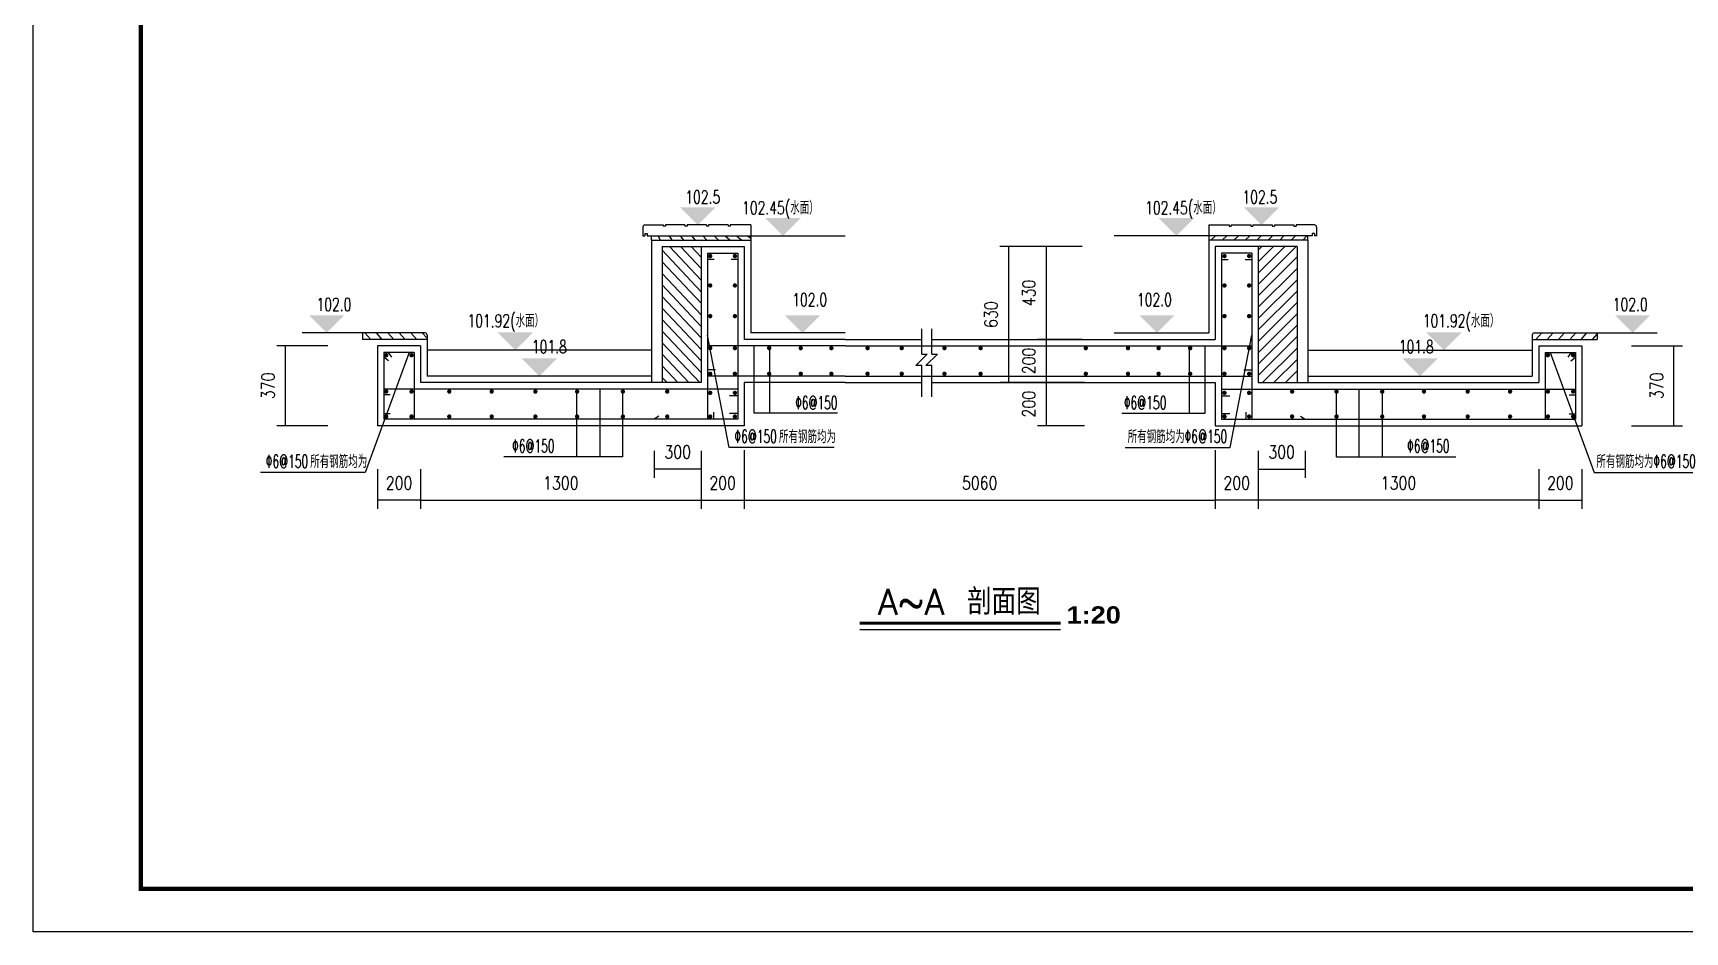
# Model space of a CAD drawing. Extents: x 0 to 180077, y 0 to 85122.
# Drawn here: x 0 to 38285, y 0 to 20820 of the extents above; entities that cross this region are included whole.
import ezdxf

# ---------------------------------------------------------------- set-up
doc = ezdxf.new("R2010")
doc.units = 0
doc.header["$LTSCALE"] = 1000
doc.header["$MEASUREMENT"] = 0
for name, color, linetype in [('ASD_BAR', 1, 'Continuous'), ('D', 3, 'Continuous'), ('PUB_DIM', 3, 'Continuous'), ('PUB_TEXT', 7, 'Continuous'), ('PUB_TITLE', 4, 'Continuous'), ('T', 7, 'Continuous'), ('文字', 3, 'Continuous'), ('标高', 1, 'Continuous'), ('粗可见', 140, 'Continuous')]:
    doc.layers.add(name, color=color, linetype=linetype)
doc.styles.add('_SASB____', font='SASB____.shx', dxfattribs={"width": 2.25})
doc.styles.add('_ST64F', font='txt.shx', dxfattribs={"width": 1.5, "bigfont": 'ST64F.shx'})
doc.styles.add('_TXT', font='txt1.shx', dxfattribs={"width": 0.6017191977077371})
doc.styles.add('ASDDIM', font='SIMPLEX.shx', dxfattribs={"width": 0.8, "bigfont": 'HZTXT.shx'})
doc.styles.add('QH1', font='txt1.shx', dxfattribs={"width": 0.7, "bigfont": 'HZTXT.shx'})
doc.dimstyles.new('ASD20IN100', dxfattribs={"dimscale": 100, "dimtxt": 3, "dimasz": 0.01, "dimexe": 2, "dimexo": 3.5, "dimgap": 1.5, "dimtad": 0, "dimdec": 0, "dimlfac": 0.2, "dimzin": 0, "dimdsep": 46, "dimtxsty": 'ASDDIM', "dimcen": 0, "dimclrd": 3, "dimclre": 3, "dimclrt": 7, "dimadec": 0, "dimazin": 0, "dimtfac": 0.5333333333333333, "dimtdec": 0, "dimtix": 1, "dimtmove": 2, "dimatfit": 3, "dimfxl": 1, "dimtvp": 1, "dimtolj": 1, "dimtzin": 0, "dimarcsym": 0})
pattern_1 = [(45, (-410710726.1348718, -314586683.3146019), (-132.5825214724777, 132.5825214724777), [])]
pattern_2 = [(135, (616104114.4490526, -314586683.3146019), (132.5825214724777, 132.5825214724777), [])]

# ---------------------------------------------------------------- blocks, each defined once
blk = doc.blocks.new('*U3')
at = {"color": 3, "lineweight": -2}
for p, q in [((23874.81826636195, 15874.54201556742), (22404.13564535975, 15874.54201556742)), ((22604.13564535975, 15873.54201556742), (22604.13564535975, 12725.54201549292)), ((22604.13564535975, 15873.54201556742), (22604.13564535975, 12725.54201549292)), ((23874.81826636195, 12724.54201549292), (22404.13564535975, 12724.54201549292))]:
    blk.add_line(p, q, dxfattribs=at)
at = {"color": 3}
for points in [[(22604.13564535975, 15874.54201556742), (22603.96897869309, 15873.54201556742), (22604.30231202642, 15873.54201556742)], [(22604.13564535975, 12724.54201549292), (22603.96897869309, 12725.54201549292), (22604.30231202642, 12725.54201549292)]]:
    blk.add_solid(points, dxfattribs=at)
at = {"color": 7, "insert": (22204.13564535975, 14299.54201553017), "char_height": 300, "width": 1e-09, "attachment_point": 5, "rotation": 90, "style": 'ASDDIM'}
blk.add_mtext('\\A1;630', dxfattribs=at)
blk = doc.blocks.new('*U5')
at = {"color": 3, "lineweight": -2}
for p, q in [((24318.17618112266, 13724.54201556742), (23279.09463348985, 13724.54201556742)), ((23479.09463348985, 13723.54201556742), (23479.09463348985, 12725.55287098885)), ((23479.09463348985, 13723.54201556742), (23479.09463348985, 12725.55287098885)), ((24318.17618112266, 12724.55287098885), (23279.09463348985, 12724.55287098885))]:
    blk.add_line(p, q, dxfattribs=at)
at = {"color": 3}
for points in [[(23479.09463348985, 13724.54201556742), (23478.92796682318, 13723.54201556742), (23479.26130015652, 13723.54201556742)], [(23479.09463348985, 12724.55287098885), (23478.92796682318, 12725.55287098885), (23479.26130015652, 12725.55287098885)]]:
    blk.add_solid(points, dxfattribs=at)
at = {"color": 7, "insert": (23079.09463348985, 13224.54744327813), "char_height": 300, "width": 1e-09, "attachment_point": 5, "rotation": 90, "style": 'ASDDIM'}
blk.add_mtext('\\A1;200', dxfattribs=at)
blk = doc.blocks.new('*U6')
at = {"color": 3, "lineweight": -2}
for p, q in [((24318.17618112266, 15874.54201556742), (23279.09463348985, 15874.54201556742)), ((23479.09463348985, 15873.54201556742), (23479.09463348985, 13725.54201556742)), ((23479.09463348985, 15873.54201556742), (23479.09463348985, 13725.54201556742)), ((24318.17618112266, 13724.54201556742), (23279.09463348985, 13724.54201556742))]:
    blk.add_line(p, q, dxfattribs=at)
at = {"color": 3}
for points in [[(23479.09463348985, 15874.54201556742), (23478.92796682318, 15873.54201556742), (23479.26130015652, 15873.54201556742)], [(23479.09463348985, 13724.54201556742), (23478.92796682318, 13725.54201556742), (23479.26130015652, 13725.54201556742)]]:
    blk.add_solid(points, dxfattribs=at)
at = {"color": 7, "insert": (23079.09463348985, 14799.54201556742), "char_height": 300, "width": 1e-09, "attachment_point": 5, "rotation": 90, "style": 'ASDDIM'}
blk.add_mtext('\\A1;430', dxfattribs=at)
blk = doc.blocks.new('*U7')
at = {"color": 3, "lineweight": -2}
for p, q in [((34896.31258773804, 10722.30787628889), (34896.31258773804, 9798.940178021789)), ((35896.31258773804, 10722.3078763634), (35896.31258773804, 9798.940178021789)), ((34897.31258773804, 9998.940178021789), (35895.31258773804, 9998.940178021789)), ((34897.31258773804, 9998.940178021789), (35895.31258773804, 9998.940178021789))]:
    blk.add_line(p, q, dxfattribs=at)
at = {"color": 3}
for points in [[(34896.31258773804, 9998.940178021789), (34897.31258773804, 9998.773511355123), (34897.31258773804, 9999.106844688455)], [(35896.31258773804, 9998.940178021789), (35895.31258773804, 9998.773511355123), (35895.31258773804, 9999.106844688455)]]:
    blk.add_solid(points, dxfattribs=at)
at = {"color": 7, "insert": (35396.31258773804, 10398.94017802179), "char_height": 300, "width": 1e-09, "attachment_point": 5, "style": 'ASDDIM'}
blk.add_mtext('200', dxfattribs=at)
blk = doc.blocks.new('*U8')
at = {"color": 3, "lineweight": -2}
for p, q in [((27396.31258758903, 10656.93533653021), (27396.31258758903, 9798.940178021789)), ((28396.31258758903, 10656.93533653021), (28396.31258758903, 9798.940178021789)), ((28395.31258758903, 9998.940178021789), (27397.31258758903, 9998.940178021789)), ((28395.31258758903, 9998.940178021789), (27397.31258758903, 9998.940178021789))]:
    blk.add_line(p, q, dxfattribs=at)
at = {"color": 3}
for points in [[(27396.31258758903, 9998.940178021789), (27397.31258758903, 9999.106844688455), (27397.31258758903, 9998.773511355123)], [(28396.31258758903, 9998.940178021789), (28395.31258758903, 9999.106844688455), (28395.31258758903, 9998.773511355123)]]:
    blk.add_solid(points, dxfattribs=at)
at = {"color": 7, "insert": (27896.31258758903, 10398.94017802179), "char_height": 300, "width": 1e-09, "attachment_point": 5, "style": 'ASDDIM'}
blk.add_mtext('200', dxfattribs=at)
blk = doc.blocks.new('*U9')
at = {"color": 3, "lineweight": -2}
for p, q in [((24371.1322966516, 12724.55287098885), (23279.09463348985, 12724.55287098885)), ((23479.09463348985, 12723.55287098885), (23479.09463348985, 11725.55287098885)), ((23479.09463348985, 12723.55287098885), (23479.09463348985, 11725.55287098885)), ((24371.1322966516, 11724.55287098885), (23279.09463348985, 11724.55287098885))]:
    blk.add_line(p, q, dxfattribs=at)
at = {"color": 3}
for points in [[(23479.09463348985, 12724.55287098885), (23478.92796682318, 12723.55287098885), (23479.26130015652, 12723.55287098885)], [(23479.09463348985, 11724.55287098885), (23478.92796682318, 11725.55287098885), (23479.26130015652, 11725.55287098885)]]:
    blk.add_solid(points, dxfattribs=at)
at = {"color": 7, "insert": (23079.09463348985, 12224.55287098885), "char_height": 300, "width": 1e-09, "attachment_point": 5, "rotation": 90, "style": 'ASDDIM'}
blk.add_mtext('200', dxfattribs=at)
blk = doc.blocks.new('*U10')
at = {"color": 3, "lineweight": -2}
for p, q in [((37043.84676384926, 13574.54201564193), (38230.31958813965, 13574.54201564193)), ((38030.31958813965, 11725.54201549292), (38030.31958813965, 13573.54201564193)), ((38030.31958813965, 11725.54201549292), (38030.31958813965, 13573.54201564193)), ((37043.84676392376, 11724.54201549292), (38230.31958813965, 11724.54201549292))]:
    blk.add_line(p, q, dxfattribs=at)
at = {"color": 3}
for points in [[(38030.31958813965, 13574.54201564193), (38030.48625480632, 13573.54201564193), (38030.15292147299, 13573.54201564193)], [(38030.31958813965, 11724.54201549292), (38030.48625480632, 11725.54201549292), (38030.15292147299, 11725.54201549292)]]:
    blk.add_solid(points, dxfattribs=at)
at = {"color": 7, "insert": (37630.31958813965, 12649.54201556742), "char_height": 300, "width": 1e-09, "attachment_point": 5, "rotation": 90, "style": 'ASDDIM'}
blk.add_mtext('370', dxfattribs=at)
blk = doc.blocks.new('*U11')
at = {"color": 3, "lineweight": -2}
for p, q in [((28396.31258758903, 10722.30787628889), (28396.31258758903, 9798.940178021789)), ((34896.31258773804, 10656.93533653021), (34896.31258773804, 9798.940178021789)), ((34895.31258773804, 9998.940178021789), (28397.31258758903, 9998.940178021789)), ((34895.31258773804, 9998.940178021789), (28397.31258758903, 9998.940178021789))]:
    blk.add_line(p, q, dxfattribs=at)
at = {"color": 3}
for points in [[(28396.31258758903, 9998.940178021789), (28397.31258758903, 9999.106844688455), (28397.31258758903, 9998.773511355123)], [(34896.31258773804, 9998.940178021789), (34895.31258773804, 9999.106844688455), (34895.31258773804, 9998.773511355123)]]:
    blk.add_solid(points, dxfattribs=at)
at = {"color": 7, "insert": (31646.31258766353, 10398.94017802179), "char_height": 300, "width": 1e-09, "attachment_point": 5, "style": 'ASDDIM'}
blk.add_mtext('1300', dxfattribs=at)
blk = doc.blocks.new('*U12')
at = {"color": 3, "lineweight": -2}
for p, q in [((28396.31258760393, 11146.58496378362), (28396.31258760393, 10516.70162178576)), ((29480.10422359407, 11146.58496378362), (29480.10422359407, 10516.70162178576)), ((28397.31258760393, 10716.70162178576), (29479.10422359407, 10716.70162178576)), ((28397.31258760393, 10716.70162178576), (29479.10422359407, 10716.70162178576))]:
    blk.add_line(p, q, dxfattribs=at)
at = {"color": 3}
for points in [[(28396.31258760393, 10716.70162178576), (28397.31258760393, 10716.53495511909), (28397.31258760393, 10716.86828845243)], [(29480.10422359407, 10716.70162178576), (29479.10422359407, 10716.53495511909), (29479.10422359407, 10716.86828845243)]]:
    blk.add_solid(points, dxfattribs=at)
at = {"color": 7, "insert": (28938.208405599, 11116.70162178576), "char_height": 300, "width": 1e-09, "attachment_point": 5, "style": 'ASDDIM'}
blk.add_mtext('300', dxfattribs=at)
blk = doc.blocks.new('*U15')
at = {"color": 3, "lineweight": -2}
for p, q in [((7982.599916338921, 10722.3078763634), (7982.599916338921, 9798.940178021789)), ((8982.59991633892, 10722.30787628889), (8982.59991633892, 9798.940178021789)), ((8981.59991633892, 9998.940178021789), (7983.599916338921, 9998.940178021789)), ((8981.59991633892, 9998.940178021789), (7983.599916338921, 9998.940178021789))]:
    blk.add_line(p, q, dxfattribs=at)
at = {"color": 3}
for points in [[(7982.599916338921, 9998.940178021789), (7983.599916338921, 9999.106844688455), (7983.599916338921, 9998.773511355123)], [(8982.59991633892, 9998.940178021789), (8981.59991633892, 9999.106844688455), (8981.59991633892, 9998.773511355123)]]:
    blk.add_solid(points, dxfattribs=at)
at = {"color": 7, "insert": (8482.59991633892, 10398.94017802179), "char_height": 300, "width": 1e-09, "attachment_point": 5, "style": 'ASDDIM'}
blk.add_mtext('200', dxfattribs=at)
blk = doc.blocks.new('*U18')
at = {"color": 3, "lineweight": -2}
for p, q in [((15482.59991648793, 10656.93533653021), (15482.59991648793, 9798.940178021789)), ((16482.59991648793, 10656.93533653021), (16482.59991648793, 9798.940178021789)), ((15483.59991648793, 9998.940178021789), (16481.59991648793, 9998.940178021789)), ((15483.59991648793, 9998.940178021789), (16481.59991648793, 9998.940178021789))]:
    blk.add_line(p, q, dxfattribs=at)
at = {"color": 3}
for points in [[(15482.59991648793, 9998.940178021789), (15483.59991648793, 9998.773511355123), (15483.59991648793, 9999.106844688455)], [(16482.59991648793, 9998.940178021789), (16481.59991648793, 9998.773511355123), (16481.59991648793, 9999.106844688455)]]:
    blk.add_solid(points, dxfattribs=at)
at = {"color": 7, "insert": (15982.59991648793, 10398.94017802179), "char_height": 300, "width": 1e-09, "attachment_point": 5, "style": 'ASDDIM'}
blk.add_mtext('200', dxfattribs=at)
blk = doc.blocks.new('*U19')
at = {"color": 3, "lineweight": -2}
for p, q in [((6835.065740227699, 13574.54201564193), (5648.592915937304, 13574.54201564193)), ((5848.592915937304, 11725.54201549292), (5848.592915937304, 13573.54201564193)), ((5848.592915937304, 11725.54201549292), (5848.592915937304, 13573.54201564193)), ((6835.065740153193, 11724.54201549292), (5648.592915937304, 11724.54201549292))]:
    blk.add_line(p, q, dxfattribs=at)
at = {"color": 3}
for points in [[(5848.592915937304, 13574.54201564193), (5848.759582603971, 13573.54201564193), (5848.426249270638, 13573.54201564193)], [(5848.592915937304, 11724.54201549292), (5848.759582603971, 11725.54201549292), (5848.426249270638, 11725.54201549292)]]:
    blk.add_solid(points, dxfattribs=at)
at = {"color": 7, "insert": (5448.592915937304, 12649.54201556742), "char_height": 300, "width": 1e-09, "attachment_point": 5, "rotation": 90, "style": 'ASDDIM'}
blk.add_mtext('370', dxfattribs=at)
blk = doc.blocks.new('*U20')
at = {"color": 3, "lineweight": -2}
for p, q in [((15482.59991648793, 10722.30787628889), (15482.59991648793, 9798.940178021789)), ((8982.59991633892, 10656.93533653021), (8982.59991633892, 9798.940178021789)), ((8983.59991633892, 9998.940178021789), (15481.59991648793, 9998.940178021789)), ((8983.59991633892, 9998.940178021789), (15481.59991648793, 9998.940178021789))]:
    blk.add_line(p, q, dxfattribs=at)
at = {"color": 3}
for points in [[(8982.59991633892, 9998.940178021789), (8983.59991633892, 9998.773511355123), (8983.59991633892, 9999.106844688455)], [(15482.59991648793, 9998.940178021789), (15481.59991648793, 9998.773511355123), (15481.59991648793, 9999.106844688455)]]:
    blk.add_solid(points, dxfattribs=at)
at = {"color": 7, "insert": (12232.59991641343, 10398.94017802179), "char_height": 300, "width": 1e-09, "attachment_point": 5, "style": 'ASDDIM'}
blk.add_mtext('1300', dxfattribs=at)
blk = doc.blocks.new('*U21')
at = {"color": 3, "lineweight": -2}
for p, q in [((14398.80828048289, 11146.58496378362), (14398.80828048289, 10516.70162178576)), ((15482.59991647303, 11146.58496378362), (15482.59991647303, 10516.70162178576)), ((15481.59991647303, 10716.70162178576), (14399.80828048289, 10716.70162178576)), ((15481.59991647303, 10716.70162178576), (14399.80828048289, 10716.70162178576))]:
    blk.add_line(p, q, dxfattribs=at)
at = {"color": 3}
for points in [[(14398.80828048289, 10716.70162178576), (14399.80828048289, 10716.86828845243), (14399.80828048289, 10716.53495511909)], [(15482.59991647303, 10716.70162178576), (15481.59991647303, 10716.86828845243), (15481.59991647303, 10716.53495511909)]]:
    blk.add_solid(points, dxfattribs=at)
at = {"color": 7, "insert": (14940.70409847796, 11116.70162178576), "char_height": 300, "width": 1e-09, "attachment_point": 5, "style": 'ASDDIM'}
blk.add_mtext('300', dxfattribs=at)
blk = doc.blocks.new('*U22')
at = {"color": 3, "lineweight": -2}
for p, q in [((16482.59991650283, 11160.55014918745), (16482.59991650283, 9798.940178021789)), ((27396.31258760393, 11160.55014918745), (27396.31258760393, 9798.940178021789)), ((16483.59991650283, 9998.940178021789), (27395.31258760393, 9998.940178021789)), ((16483.59991650283, 9998.940178021789), (27395.31258760393, 9998.940178021789))]:
    blk.add_line(p, q, dxfattribs=at)
at = {"color": 3}
for points in [[(16482.59991650283, 9998.940178021789), (16483.59991650283, 9998.773511355123), (16483.59991650283, 9999.106844688455)], [(27396.31258760393, 9998.940178021789), (27395.31258760393, 9998.773511355123), (27395.31258760393, 9999.106844688455)]]:
    blk.add_solid(points, dxfattribs=at)
at = {"color": 7, "insert": (21939.45625205338, 10398.94017802179), "char_height": 300, "width": 1e-09, "attachment_point": 5, "style": 'ASDDIM'}
blk.add_mtext('5060', dxfattribs=at)

msp = doc.modelspace()

# ---------------------------------------------------------------- hatches: boundary and pattern name
at = {"layer": 'PUB_DIM'}
h = msp.add_hatch(dxfattribs=at)
h.set_pattern_fill('ANSI31', color=256, scale=1500, style=0)
h.set_pattern_definition(pattern_2)
h.paths.add_polyline_path([(16632.59991626441, 16124.54201556742), (16632.59991626441, 16024.54201556742), (14332.59991648793, 16024.54201556742), (14332.59991641343, 16124.54201556742)])
h = msp.add_hatch(dxfattribs=at)
h.set_pattern_fill('ANSI31', color=256, scale=1500, style=0)
h.set_pattern_definition(pattern_1)
h.paths.add_polyline_path([(27246.31258781254, 16124.54201556742), (27246.31258781254, 16024.54201556742), (29546.31258758903, 16024.54201556742), (29546.31258766353, 16124.54201556742)])
h = msp.add_hatch(dxfattribs=at)
h.set_pattern_fill('ANSI31', color=256, scale=1500, style=0)
h.set_pattern_definition([(135, (617177244.3568896, -314761411.4996108), (132.5825214724777, 132.5825214724777), [])])
h.paths.add_polyline_path([(14582.59991648793, 12724.54201549292), (15482.59991650283, 12724.54201550782), (15482.59991642833, 15874.54201559722), (14582.59991641343, 15874.54201562703)])
h = msp.add_hatch(dxfattribs=at)
h.set_pattern_fill('ANSI31', color=256, scale=1500, style=0)
h.set_pattern_definition([(45, (-411783856.0427089, -314761411.4996108), (-132.5825214724777, 132.5825214724777), [])])
h.paths.add_polyline_path([(29296.31258767843, 15874.54201565683), (28396.31258764863, 15874.54201561213), (28396.31258757412, 12724.54201549292), (29296.31258757412, 12724.54201549292)])
h = msp.add_hatch(dxfattribs=at)
h.set_pattern_fill('ANSI31', color=256, scale=1500, style=0)
h.set_pattern_definition(pattern_2)
h.paths.add_polyline_path([(9132.599916562438, 13724.54201564193), (9132.599916562438, 13824.54201564193, 0.4142135623752261), (9082.599916562438, 13874.54201564193), (7632.599916473031, 13874.54201556742), (7632.599916398525, 13724.54201558232)])
h = msp.add_hatch(dxfattribs=at)
h.set_pattern_fill('ANSI31', color=256, scale=1500, style=0)
h.set_pattern_definition(pattern_1)
h.paths.add_polyline_path([(36246.31258767843, 13724.54201558232), (36246.31258757412, 13874.54201556742), (34796.31258751452, 13874.54201564193, 0.4142135623752261), (34746.31258751452, 13824.54201564193), (34746.31258751452, 13724.54201564193)])

# ---------------------------------------------------------------- linework, layer by layer
at = {"layer": 'ASD_BAR'}
for points in [[(15669.27911956608, 15654.16016818583, 50, 50, 1), (15719.27911956608, 15654.16016818583, 50, 50, 1)], [(16241.42841050029, 15654.16016818583, 50, 50, 1), (16291.42841050029, 15654.16016818583, 50, 50, 1)], [(27637.48409357667, 15654.16016818583, 50, 50, -1), (27587.48409357667, 15654.16016818583, 50, 50, -1)], [(28209.63338451087, 15654.16016818583, 50, 50, -1), (28159.63338451087, 15654.16016818583, 50, 50, -1)], [(15669.27911956608, 14973.88853874803, 50, 50, 1), (15719.27911956608, 14973.88853874803, 50, 50, 1)], [(16241.42841050029, 14973.88853874803, 50, 50, 1), (16291.42841050029, 14973.88853874803, 50, 50, 1)], [(27637.48409357667, 14973.88853874803, 50, 50, -1), (27587.48409357667, 14973.88853874803, 50, 50, -1)], [(28209.63338451087, 14973.88853874803, 50, 50, -1), (28159.63338451087, 14973.88853874803, 50, 50, -1)], [(15669.27911956608, 14263.15718711913, 50, 50, 1), (15719.27911956608, 14263.15718711913, 50, 50, 1)], [(16241.42841050029, 14263.15718711913, 50, 50, 1), (16291.42841050029, 14263.15718711913, 50, 50, 1)], [(27637.48409357667, 14263.15718711913, 50, 50, -1), (27587.48409357667, 14263.15718711913, 50, 50, -1)], [(28209.63338451087, 14263.15718711913, 50, 50, -1), (28159.63338451087, 14263.15718711913, 50, 50, -1)], [(8159.968558996916, 13359.49601298571, 50, 50, 1), (8209.968558996916, 13359.49601298571, 50, 50, 1)], [(8746.826135471463, 13359.49601298571, 50, 50, 1), (8796.826135471463, 13359.49601298571, 50, 50, 1)], [(15669.27911956608, 13521.96611331403, 50, 50, 1), (15719.27911956608, 13521.96611331403, 50, 50, 1)], [(16241.42841050029, 13521.96611331403, 50, 50, 1), (16291.42841050029, 13521.96611331403, 50, 50, 1)], [(17036.29975816607, 13521.96611331403, 50, 50, 1), (17086.29975816607, 13521.96611331403, 50, 50, 1)], [(17767.58148321509, 13521.96611331403, 50, 50, 1), (17817.58148321509, 13521.96611331403, 50, 50, 1)], [(18477.66624136269, 13521.96611331403, 50, 50, 1), (18527.66624136269, 13521.96611331403, 50, 50, 1)], [(19315.5501511842, 13521.96611331403, 50, 50, 1), (19365.5501511842, 13521.96611331403, 50, 50, 1)], [(20107.7318290323, 13521.96611331403, 50, 50, 1), (20157.7318290323, 13521.96611331403, 50, 50, 1)], [(21097.95850029588, 13521.96611331403, 50, 50, 1), (21147.95850029588, 13521.96611331403, 50, 50, 1)], [(21935.84241011739, 13521.96611331403, 50, 50, 1), (21985.84241011739, 13521.96611331403, 50, 50, 1)], [(24373.32361093163, 13521.96611331403, 50, 50, 1), (24423.32361093163, 13521.96611331403, 50, 50, 1)], [(25401.24626271427, 13521.96611331403, 50, 50, -1), (25351.24626271427, 13521.96611331403, 50, 50, -1)], [(26111.33102086186, 13521.96611331403, 50, 50, -1), (26061.33102086186, 13521.96611331403, 50, 50, -1)], [(26842.61274591088, 13521.96611331403, 50, 50, -1), (26792.61274591088, 13521.96611331403, 50, 50, -1)], [(27637.48409357667, 13521.96611331403, 50, 50, -1), (27587.48409357667, 13521.96611331403, 50, 50, -1)], [(28209.63338451087, 13521.96611331403, 50, 50, -1), (28159.63338451087, 13521.96611331403, 50, 50, -1)], [(35132.08636860549, 13359.49601298571, 50, 50, -1), (35082.08636860549, 13359.49601298571, 50, 50, -1)], [(35718.94394508004, 13359.49601298571, 50, 50, -1), (35668.94394508004, 13359.49601298571, 50, 50, -1)], [(15669.27911956608, 12928.93307448924, 50, 50, 1), (15719.27911956608, 12928.93307448924, 50, 50, 1)], [(16241.42841050029, 12928.93307448924, 50, 50, 1), (16291.42841050029, 12928.93307448924, 50, 50, 1)], [(17036.29975816607, 12928.93307448924, 50, 50, 1), (17086.29975816607, 12928.93307448924, 50, 50, 1)], [(17767.58148321509, 12928.93307448924, 50, 50, 1), (17817.58148321509, 12928.93307448924, 50, 50, 1)], [(18477.66624136269, 12928.93307448924, 50, 50, 1), (18527.66624136269, 12928.93307448924, 50, 50, 1)], [(19315.5501511842, 12928.93307448924, 50, 50, 1), (19365.5501511842, 12928.93307448924, 50, 50, 1)], [(20107.7318290323, 12928.93307448924, 50, 50, 1), (20157.7318290323, 12928.93307448924, 50, 50, 1)], [(21097.95850029588, 12928.93307448924, 50, 50, 1), (21147.95850029588, 12928.93307448924, 50, 50, 1)], [(21935.84241011739, 12928.93307448924, 50, 50, 1), (21985.84241011739, 12928.93307448924, 50, 50, 1)], [(24373.32361093163, 12928.93307448924, 50, 50, 1), (24423.32361093163, 12928.93307448924, 50, 50, 1)], [(25401.24626271427, 12928.93307448924, 50, 50, -1), (25351.24626271427, 12928.93307448924, 50, 50, -1)], [(26111.33102086186, 12928.93307448924, 50, 50, -1), (26061.33102086186, 12928.93307448924, 50, 50, -1)], [(26842.61274591088, 12928.93307448924, 50, 50, -1), (26792.61274591088, 12928.93307448924, 50, 50, -1)], [(27637.48409357667, 12928.93307448924, 50, 50, -1), (27587.48409357667, 12928.93307448924, 50, 50, -1)], [(28209.63338451087, 12928.93307448924, 50, 50, -1), (28159.63338451087, 12928.93307448924, 50, 50, -1)], [(8159.968558996916, 12516.29053674638, 50, 50, 1), (8209.968558996916, 12516.29053674638, 50, 50, 1)], [(8746.826135471463, 12516.29053674638, 50, 50, 1), (8796.826135471463, 12516.29053674638, 50, 50, 1)], [(9621.939796060324, 12516.29053674638, 50, 50, 1), (9671.939796060324, 12516.29053674638, 50, 50, 1)], [(10604.52308441699, 12516.29053674638, 50, 50, 1), (10654.52308441699, 12516.29053674638, 50, 50, 1)], [(11617.81240674853, 12516.29053674638, 50, 50, 1), (11667.81240674853, 12516.29053674638, 50, 50, 1)], [(12585.04331719875, 12516.29053674638, 50, 50, 1), (12635.04331719875, 12516.29053674638, 50, 50, 1)], [(13644.39147748053, 12516.29053674638, 50, 50, 1), (13694.39147748053, 12516.29053674638, 50, 50, 1)], [(14673.03360378742, 12516.29053674638, 50, 50, 1), (14723.03360378742, 12516.29053674638, 50, 50, 1)], [(15669.27911956608, 12486.32893081009, 50, 50, 1), (15719.27911956608, 12486.32893081009, 50, 50, 1)], [(16241.42841050029, 12486.32893081009, 50, 50, 1), (16291.42841050029, 12486.32893081009, 50, 50, 1)], [(27637.48409357667, 12486.32893081009, 50, 50, -1), (27587.48409357667, 12486.32893081009, 50, 50, -1)], [(28209.63338451087, 12486.32893081009, 50, 50, -1), (28159.63338451087, 12486.32893081009, 50, 50, -1)], [(29205.87890028954, 12516.29053674638, 50, 50, -1), (29155.87890028954, 12516.29053674638, 50, 50, -1)], [(30234.52102659643, 12516.29053674638, 50, 50, -1), (30184.52102659643, 12516.29053674638, 50, 50, -1)], [(31293.8691868782, 12516.29053674638, 50, 50, -1), (31243.8691868782, 12516.29053674638, 50, 50, -1)], [(32261.10009732842, 12516.29053674638, 50, 50, -1), (32211.10009732842, 12516.29053674638, 50, 50, -1)], [(33274.38941965997, 12516.29053674638, 50, 50, -1), (33224.38941965997, 12516.29053674638, 50, 50, -1)], [(34256.97270801663, 12516.29053674638, 50, 50, -1), (34206.97270801663, 12516.29053674638, 50, 50, -1)], [(35132.08636860549, 12516.29053674638, 50, 50, -1), (35082.08636860549, 12516.29053674638, 50, 50, -1)], [(35718.94394508004, 12516.29053674638, 50, 50, -1), (35668.94394508004, 12516.29053674638, 50, 50, -1)], [(8159.968558996916, 11938.05049464107, 50, 50, 1), (8209.968558996916, 11938.05049464107, 50, 50, 1)], [(8746.826135471463, 11938.05049464107, 50, 50, 1), (8796.826135471463, 11938.05049464107, 50, 50, 1)], [(9621.939796060324, 11938.05049464107, 50, 50, 1), (9671.939796060324, 11938.05049464107, 50, 50, 1)], [(10604.52308441699, 11938.05049464107, 50, 50, 1), (10654.52308441699, 11938.05049464107, 50, 50, 1)], [(11617.81240674853, 11938.05049464107, 50, 50, 1), (11667.81240674853, 11938.05049464107, 50, 50, 1)], [(12585.04331719875, 11938.05049464107, 50, 50, 1), (12635.04331719875, 11938.05049464107, 50, 50, 1)], [(13644.39147748053, 11938.05049464107, 50, 50, 1), (13694.39147748053, 11938.05049464107, 50, 50, 1)], [(14673.03360378742, 11938.05049464107, 50, 50, 1), (14723.03360378742, 11938.05049464107, 50, 50, 1)], [(15669.27911956608, 11938.05049464107, 50, 50, 1), (15719.27911956608, 11938.05049464107, 50, 50, 1)], [(16241.42841050029, 11938.05049464107, 50, 50, 1), (16291.42841050029, 11938.05049464107, 50, 50, 1)], [(27637.48409357667, 11938.05049464107, 50, 50, -1), (27587.48409357667, 11938.05049464107, 50, 50, -1)], [(28209.63338451087, 11938.05049464107, 50, 50, -1), (28159.63338451087, 11938.05049464107, 50, 50, -1)], [(29205.87890028954, 11938.05049464107, 50, 50, -1), (29155.87890028954, 11938.05049464107, 50, 50, -1)], [(30234.52102659643, 11938.05049464107, 50, 50, -1), (30184.52102659643, 11938.05049464107, 50, 50, -1)], [(31293.8691868782, 11938.05049464107, 50, 50, -1), (31243.8691868782, 11938.05049464107, 50, 50, -1)], [(32261.10009732842, 11938.05049464107, 50, 50, -1), (32211.10009732842, 11938.05049464107, 50, 50, -1)], [(33274.38941965997, 11938.05049464107, 50, 50, -1), (33224.38941965997, 11938.05049464107, 50, 50, -1)], [(34256.97270801663, 11938.05049464107, 50, 50, -1), (34206.97270801663, 11938.05049464107, 50, 50, -1)], [(35132.08636860549, 11938.05049464107, 50, 50, -1), (35082.08636860549, 11938.05049464107, 50, 50, -1)], [(35718.94394508004, 11938.05049464107, 50, 50, -1), (35668.94394508004, 11938.05049464107, 50, 50, -1)]]:
    msp.add_lwpolyline(points, format="xyseb", close=True, dxfattribs=at)
at = {"layer": 'D'}
for p, q in [((16135.05039355159, 11220.71915258467), (15632.59991641343, 13823.97317749262)), ((27743.86211052537, 11220.71915258467), (28246.31258766353, 13823.97317749262)), ((8720.426260381937, 13424.54201565683), (7700.622939839959, 10645.46731691062)), ((16716.31114304066, 12016.70791751146), (16716.31114302576, 13574.54201556742)), ((17077.22750873864, 12016.70791751146), (17077.22750872374, 13550.96566656232)), ((26801.68499533832, 12016.70791751146), (26801.68499535322, 13550.96566656232)), ((27162.6013610363, 12016.70791751146), (27162.6013610512, 13574.54201556742)), ((35158.48624369502, 13424.54201565683), (36178.289564237, 10645.46731691062)), ((12605.97887837887, 11003.14766904712), (12605.97887837887, 12525.70079118013)), ((13143.89233896136, 11003.14766904712), (13143.89233896136, 12574.54201549292)), ((13670.30589741468, 11003.14766904712), (13670.30589741468, 12525.70079118013)), ((30208.60660666227, 11003.14766904712), (30208.60660666227, 12525.70079118013)), ((30735.02016511559, 11003.14766904712), (30735.02016511559, 12574.54201549292)), ((31272.93362569809, 11003.14766904712), (31272.93362569809, 12525.70079118013)), ((18641.52437888086, 12016.70791751146), (16716.31114304066, 12016.70791751146)), ((25237.3881251961, 12016.70791751146), (27162.6013610363, 12016.70791751146)), ((18563.99690949917, 11220.71915258467), (16135.05039355159, 11220.71915258467)), ((25314.91559457779, 11220.71915258467), (27743.86211052537, 11220.71915258467)), ((12019.97357097268, 11003.14766904712), (10907.61174887419, 11003.14766904712)), ((13670.30589741468, 11003.14766904712), (12019.97357097268, 11003.14766904712)), ((30208.60660666227, 11003.14766904712), (31858.93893310428, 11003.14766904712)), ((31858.93893310428, 11003.14766904712), (32971.30075520277, 11003.14766904712)), ((7700.622939839959, 10645.46731691062), (5271.676423892379, 10645.46731691062)), ((36178.289564237, 10645.46731691062), (38607.23608018458, 10645.46731691062))]:
    msp.add_line(p, q, dxfattribs=at)
at = {"layer": 'PUB_TEXT'}
for p, q in [((20595.44405676425, 13386.24427884817), (20595.44405676425, 13973.06498079002)), ((20830.77717013657, 13386.24427884817), (20830.77717013657, 13973.06498079002)), ((20456.12486994267, 13119.34284438193), (20723.23852185905, 13386.24427883327)), ((20595.44405676425, 13119.34284438193), (20456.12486994267, 13119.34284438193)), ((20595.44405676425, 13386.24427884817), (20723.23852185905, 13386.24427883327)), ((20595.44405676425, 12394.00728432834), (20595.44405676425, 13119.34284438193)), ((20691.45798331499, 13119.34284438193), (20958.57163523138, 13386.24427883327)), ((20830.77717013657, 13119.34284438193), (20691.45798331499, 13119.34284438193)), ((20830.77717013657, 13386.24427884817), (20958.57163523138, 13386.24427883327)), ((20830.77717013657, 12394.00728432834), (20830.77717013657, 13119.34284438193))]:
    msp.add_line(p, q, dxfattribs=at)
msp.add_lwpolyline([(19159.20434071124, 7154.30026987195, 70.000035, 70.000035, 0), (23816.11241810024, 7154.30026987195, 70.000035, 70.000035, 0)], format="xyseb", dxfattribs=at)
msp.add_lwpolyline([(19159.20434071124, 7004.300194874406), (23816.11241810024, 7004.300194874406)], dxfattribs=at)
at = {"layer": 'PUB_TITLE'}
msp.add_lwpolyline([(0, 0), (0, 42000), (59400, 42000), (59400, 0)], close=True, dxfattribs=at)
msp.add_lwpolyline([(2500, 1000, 100, 100, 0), (58400, 1000, 100, 100, 0), (58400, 41000, 100, 100, 0), (2500, 41000, 100, 100, 0)], format="xyseb", close=True, dxfattribs=at)
at = {"layer": '文字', "color": 40}
for p, q in [((14132.59991648793, 16324.54201549292), (14132.59991648793, 16124.54201556742)), ((14132.59991648793, 16124.54201556742), (14182.59991648793, 16124.54201556742)), ((14182.59991648793, 16374.54201556742), (14607.59991626441, 16374.54201556742)), ((14182.59991648793, 16174.54201556742), (14232.59991648793, 16174.54201564193)), ((14182.59991648793, 16174.54201556742), (14182.59991648793, 16124.54201556742)), ((14232.59991648793, 16174.54201564193), (14232.59991648793, 16124.54201556742)), ((14232.59991648793, 16124.54201556742), (14332.59991641343, 16124.54201556742)), ((14607.59991626441, 16374.54201556742), (14607.59991626441, 16349.54201549292)), ((14657.59991626441, 16349.54201549292), (14607.59991626441, 16349.54201549292)), ((15107.59991626441, 16374.54201549292), (14657.59991633892, 16374.54201549292)), ((14657.59991626441, 16374.54201556742), (14657.59991626441, 16349.54201549292)), ((15107.59991626441, 16374.54201556742), (15107.59991626441, 16349.54201549292)), ((15157.59991626441, 16349.54201541841), (15107.59991626441, 16349.54201541841)), ((15607.59991626441, 16374.54201549292), (15157.59991618991, 16374.54201549292)), ((15157.59991626441, 16374.54201556742), (15157.59991618991, 16349.54201549292)), ((15607.59991626441, 16374.54201556742), (15607.59991626441, 16349.54201549292)), ((15657.59991626441, 16349.54201549292), (15607.59991626441, 16349.54201541841)), ((16107.59991626441, 16374.54201549292), (15657.59991626441, 16374.54201549292)), ((15657.59991626441, 16374.54201556742), (15657.59991626441, 16349.54201549292)), ((16107.59991626441, 16374.54201556742), (16107.59991626441, 16349.54201549292)), ((16157.59991626441, 16349.54201549292), (16107.59991618991, 16349.54201549292)), ((16157.59991626441, 16374.54201556742), (16157.59991626441, 16349.54201549292)), ((16632.59991626441, 16374.54201549292), (16157.59991626441, 16374.54201549292)), ((16632.59991626441, 16374.54201556742), (16632.59991626441, 16124.54201556742)), ((16632.59991626441, 16124.54201556742), (18819.02999351919, 16124.54201556742)), ((27246.31258781254, 16124.54201556742), (25059.88251055777, 16124.54201556742)), ((27246.31258781254, 16374.54201549292), (27721.31258781254, 16374.54201549292)), ((27246.31258781254, 16374.54201556742), (27246.31258781254, 16124.54201556742)), ((27721.31258781254, 16374.54201556742), (27721.31258781254, 16349.54201549292)), ((27721.31258781254, 16349.54201549292), (27771.31258788705, 16349.54201549292)), ((27771.31258781254, 16374.54201549292), (28221.31258781254, 16374.54201549292)), ((27771.31258781254, 16374.54201556742), (27771.31258781254, 16349.54201549292)), ((28221.31258781254, 16374.54201556742), (28221.31258781254, 16349.54201549292)), ((28221.31258781254, 16349.54201549292), (28271.31258781254, 16349.54201541841)), ((28271.31258781254, 16374.54201549292), (28721.31258788705, 16374.54201549292)), ((28271.31258781254, 16374.54201556742), (28271.31258781254, 16349.54201549292)), ((28721.31258781254, 16374.54201556742), (28721.31258788705, 16349.54201549292)), ((28721.31258781254, 16349.54201541841), (28771.31258781254, 16349.54201541841)), ((28771.31258781254, 16374.54201549292), (29221.31258773804, 16374.54201549292)), ((28771.31258781254, 16374.54201556742), (28771.31258781254, 16349.54201549292)), ((29221.31258781254, 16374.54201556742), (29221.31258781254, 16349.54201549292)), ((29221.31258781254, 16349.54201549292), (29271.31258781254, 16349.54201549292)), ((29271.31258781254, 16374.54201556742), (29271.31258781254, 16349.54201549292)), ((29696.31258758903, 16374.54201556742), (29271.31258781254, 16374.54201556742)), ((29646.31258758903, 16124.54201556742), (29546.31258766353, 16124.54201556742)), ((29696.31258758903, 16174.54201556742), (29646.31258758903, 16174.54201564193)), ((29646.31258758903, 16174.54201564193), (29646.31258758903, 16124.54201556742)), ((29696.31258758903, 16174.54201556742), (29696.31258758903, 16124.54201556742)), ((29746.31258758903, 16124.54201556742), (29696.31258758903, 16124.54201556742)), ((29746.31258758903, 16324.54201549292), (29746.31258758903, 16124.54201556742)), ((14332.59991648793, 16024.54201556742), (14332.59991648793, 12724.54201549292)), ((16632.59991626441, 16024.54201556742), (16632.59991618991, 13874.54201556742)), ((27246.31258781254, 16024.54201556742), (27246.31258788705, 13874.54201556742)), ((29546.31258758903, 16024.54201556742), (29546.31258758903, 12724.54201549292)), ((7632.599916487932, 13874.54201556742), (6237.065804481506, 13874.54201556742)), ((18819.02999359369, 13874.54201564193), (16632.59991618991, 13874.54201556742)), ((25059.88251048326, 13874.54201564193), (27246.31258788705, 13874.54201556742)), ((36246.31258758903, 13874.54201556742), (37641.84669959545, 13874.54201556742)), ((9132.599916562438, 13724.54201564193), (9132.599916487932, 12874.54201549292)), ((14332.59991648793, 13474.54201549292), (9132.599916487932, 13474.54201549292)), ((29546.31258758903, 13474.54201549292), (34746.31258758903, 13474.54201549292)), ((34746.31258751452, 13724.54201564193), (34746.31258758903, 12874.54201549292)), ((14332.59991648793, 12874.54201549292), (9132.599916487932, 12874.54201549292)), ((29546.31258758903, 12874.54201549292), (34746.31258758903, 12874.54201549292))]:
    msp.add_line(p, q, dxfattribs=at)
for centre, start, end in [((14182.59991648793, 16324.54201549292), 90, 180), ((29696.31258758903, 16324.54201549292), 0, 90)]:
    msp.add_arc(centre, 50, start, end, dxfattribs=at)
at = {"layer": '标高'}
for points in [[(15819.02848775685, 16785.97058698535), (15407.59991633892, 16374.54201556742), (14996.17134484649, 16785.97058698535)], [(17791.13193939626, 16535.97058705986), (17379.70336797833, 16124.54201564193), (16968.2747964859, 16535.97058705986)], [(26087.7805646807, 16535.97058705986), (26499.20913609862, 16124.54201564193), (26910.63770759106, 16535.97058705986)], [(28059.88401632011, 16785.97058698535), (28471.31258773804, 16374.54201556742), (28882.74115923047, 16785.97058698535)], [(7215.992615550756, 14285.97058698535), (6804.564044132829, 13874.54201556742), (6393.135472640395, 14285.97058698535)], [(18242.64839473367, 14285.97058698535), (17831.21982331574, 13874.54201556742), (17419.79125182331, 14285.97058698535)], [(25636.26410934329, 14285.97058698535), (26047.69268076122, 13874.54201556742), (26459.12125225365, 14285.97058698535)], [(36662.9198885262, 14285.97058698535), (37074.34845994413, 13874.54201556742), (37485.77703143656, 14285.97058698535)], [(11589.28903880715, 13885.97058691084), (11177.86046738923, 13474.54201549292), (10766.43189589679, 13885.97058691084)], [(32289.6234652698, 13885.97058691084), (32701.05203668773, 13474.54201549292), (33112.48060818017, 13885.97058691084)], [(12144.02848790586, 13285.97058691084), (11732.59991648793, 12874.54201549292), (11321.1713449955, 13285.97058691084)], [(31734.8840161711, 13285.97058691084), (32146.31258758903, 12874.54201549292), (32557.74115908146, 13285.97058691084)]]:
    msp.add_solid(points, dxfattribs=at)
at = {"layer": '粗可见', "color": 140}
for p, q in [((14332.59991641343, 16124.54201556742), (16632.59991626441, 16124.54201556742)), ((14332.59991648793, 16024.54201556742), (14332.59991641343, 16124.54201556742)), ((16632.59991626441, 16124.54201556742), (16632.59991626441, 16024.54201556742)), ((27246.31258781254, 16124.54201556742), (27246.31258781254, 16024.54201556742)), ((29546.31258766353, 16124.54201556742), (27246.31258781254, 16124.54201556742)), ((29546.31258758903, 16024.54201556742), (29546.31258766353, 16124.54201556742)), ((14332.59991648793, 16024.54201556742), (16632.59991626441, 16024.54201556742)), ((14582.59991648793, 15874.54201564193), (16482.59991626441, 15874.54201556742)), ((14582.59991641343, 15874.54201564193), (14582.59991648793, 12724.54201549292)), ((15482.59991641343, 15874.54201571643), (15482.59991648793, 12724.54201549292)), ((16482.59991626441, 15874.54201564193), (16482.59991648793, 13724.54201556742)), ((29546.31258758903, 16024.54201556742), (27246.31258781254, 16024.54201556742)), ((27396.31258781254, 15874.54201564193), (27396.31258758903, 13724.54201556742)), ((29296.31258758903, 15874.54201564193), (27396.31258781254, 15874.54201556742)), ((28396.31258766353, 15874.54201571643), (28396.31258758903, 12724.54201549292)), ((29296.31258766353, 15874.54201564193), (29296.31258758903, 12724.54201549292)), ((9082.599916562438, 13874.54201564193), (7632.599916487932, 13874.54201556742)), ((7632.599916487932, 13874.54201556742), (7632.599916413426, 13724.54201564193)), ((9132.599916562438, 13824.54201564193), (9132.599916562438, 13724.54201564193)), ((34746.31258751452, 13824.54201564193), (34746.31258751452, 13724.54201564193)), ((34796.31258751452, 13874.54201564193), (36246.31258758903, 13874.54201556742)), ((36246.31258758903, 13874.54201556742), (36246.31258766353, 13724.54201564193)), ((9132.599916413426, 13724.54201564193), (7632.599916413426, 13724.54201556742)), ((8982.599916413426, 13574.54201564193), (7982.599916338921, 13574.54201571643)), ((7982.599916338921, 13574.54201571643), (7982.599916264415, 11724.54201549292)), ((8982.599916413426, 13574.54201564193), (8982.59991633892, 12724.54201549292)), ((18819.02999359369, 13724.54201556742), (16482.59991626441, 13724.54201556742)), ((18819.02999359369, 13724.54201556742), (20595.44405676425, 13724.54201555252)), ((20830.77717012167, 13724.54201555252), (27396.31258781254, 13724.54201556742)), ((34746.31258766353, 13724.54201564193), (36246.31258766353, 13724.54201556742)), ((34896.31258766353, 13574.54201564193), (35896.31258773804, 13574.54201571643)), ((34896.31258766353, 13574.54201564193), (34896.31258773804, 12724.54201549292)), ((35896.31258773804, 13574.54201571643), (35896.31258781254, 11724.54201549292)), ((15482.59991648793, 12724.54201549292), (8982.59991633892, 12724.54201549292)), ((16482.59991648793, 12724.54201549292), (16482.59991648793, 11724.54201549292)), ((18819.02999344468, 12724.54201556742), (16482.59991648793, 12724.54201549292)), ((18819.0299937427, 12724.54201556742), (20595.44405677915, 12724.54201556742)), ((20830.77717015147, 12724.54201556742), (27396.31258758903, 12724.54201549292)), ((27396.31258758903, 12724.54201549292), (27396.31258758903, 11724.54201549292)), ((28396.31258758903, 12724.54201549292), (34896.31258773804, 12724.54201549292)), ((16482.59991648793, 11724.54201549292), (7982.599916264415, 11724.54201549292)), ((27396.31258758903, 11724.54201549292), (35896.31258781254, 11724.54201549292))]:
    msp.add_line(p, q, dxfattribs=at)
at = {"layer": '粗可见', "color": 5}
for p, q in [((15632.59991633892, 15724.54201564193), (16332.59991633892, 15724.54201564193)), ((15632.59991633892, 15724.54201564193), (15632.59991648793, 11874.54201549292)), ((16332.59991633892, 15724.54201564193), (16332.59991656244, 11874.54201549292)), ((27546.31258773804, 15724.54201564193), (27546.31258751452, 11874.54201549292)), ((28246.31258773804, 15724.54201564193), (27546.31258773804, 15724.54201564193)), ((28246.31258773804, 15724.54201564193), (28246.31258758903, 11874.54201549292)), ((15786.50205866992, 15576.72358027101), (15632.59991632402, 15576.72358027101)), ((16332.59991635382, 15576.72358030081), (16178.69777400792, 15576.72358030081)), ((27546.31258772314, 15576.72358030081), (27700.21473006904, 15576.72358030081)), ((28092.41044540703, 15576.72358027101), (28246.31258775294, 15576.72358027101)), ((8832.599916413426, 13424.54201564193), (8132.599916338921, 13424.54201571643)), ((8132.599916338921, 13424.54201571643), (8132.599916264415, 11874.54201556742)), ((8227.506375730038, 13424.54201571643), (8305.337231174111, 13313.11006191373)), ((8832.599916413426, 13424.54201564193), (8832.59991633892, 11874.54201556742)), ((18819.02999359369, 13574.54201556742), (15632.59991633892, 13574.54201556742)), ((18819.02999359369, 13574.54201556742), (28246.31258773804, 13574.54201556742)), ((35046.31258766353, 13424.54201564193), (35046.31258773804, 11874.54201556742)), ((35046.31258766353, 13424.54201564193), (35746.31258773804, 13424.54201571643)), ((35651.40612834692, 13424.54201571643), (35573.57527290285, 13313.11006191373)), ((35746.31258773804, 13424.54201571643), (35746.31258781254, 11874.54201556742)), ((8239.766890227795, 13225.6011775583), (8132.599916338921, 13313.11006191373)), ((15815.98176229, 13017.47132201493), (15632.59991644323, 13017.47132201493)), ((28062.93074178696, 13017.47132201493), (28246.31258763373, 13017.47132201493)), ((35639.14561384916, 13225.6011775583), (35746.31258773804, 13313.11006191373)), ((18819.02999344468, 12874.54201556742), (15632.59991633892, 12874.54201549292)), ((18819.0299937427, 12874.54201556742), (28246.31258773804, 12874.54201549292)), ((16332.59991648793, 12574.54201549292), (8132.599916338921, 12574.54201549292)), ((8280.468117251992, 12442.96089148521), (8132.599916309118, 12442.96089148521)), ((16332.59991653264, 12421.34303945303), (16141.84167133272, 12421.34303945303)), ((27546.31258758903, 12574.54201549292), (35746.31258773804, 12574.54201549292)), ((27546.31258754432, 12421.34303945303), (27737.07083274424, 12421.34303945303)), ((35598.44438682497, 12442.96089148521), (35746.31258776784, 12442.96089148521)), ((8280.468117251992, 12003.04348221421), (8132.599916309118, 12003.04348221421)), ((16332.59991656244, 11874.54201549292), (8132.599916264415, 11874.54201556742)), ((14502.5891123265, 11947.74104110897), (14398.80828045309, 11874.54201549292)), ((15774.12082020938, 12041.24376875162), (15774.12082020938, 11874.54201549292)), ((16332.59991653264, 12007.46048931777), (16141.84167133272, 12007.46048931777)), ((27546.31258754432, 12007.46048931777), (27737.07083274424, 12007.46048931777)), ((27546.31258751452, 11874.54201549292), (35746.31258781254, 11874.54201556742)), ((28104.79168386757, 12041.24376875162), (28104.79168386757, 11874.54201549292)), ((29376.32339175045, 11947.74104110897), (29480.10422362387, 11874.54201549292)), ((35598.44438682497, 12003.04348221421), (35746.31258776784, 12003.04348221421))]:
    msp.add_line(p, q, dxfattribs=at)
at = {"layer": '粗可见', "color": 140}
for centre, start, end in [((9082.599916562438, 13824.54201564193), 0, 90.00000000041689), ((34796.31258751452, 13824.54201564193), 89.99999999958312, 180)]:
    msp.add_arc(centre, 50, start, end, dxfattribs=at)

# ---------------------------------------------------------------- texts
at = {"layer": 'PUB_TEXT', "style": '_ST64F'}
for s, p in [('A~A', (19577.58423374593, 7347.98396217823)), ('剖面图', (21644.0473627001, 7347.98396217823))]:
    msp.add_text(s, height=600, dxfattribs=at).set_placement(p)
at = {"layer": 'PUB_TEXT', "style": '_SASB____', "width": 1.125}
msp.add_text('1:20', height=400, dxfattribs=at).set_placement((23952.36682701111, 7142.852893188596))
at = {"layer": 'T', "style": '_TXT', "width": 0.6017191977077364}
for p in [(17663.25425949693, 12107.02941156924), (25282.55824458599, 12107.02941156924), (16256.31878784299, 11326.43265415728), (26689.49371623993, 11326.43265415728), (11101.85653424263, 11105.49023744464), (31843.95596984029, 11105.49023744464), (5392.94481818378, 10751.18081848323), (37552.86768589914, 10751.18081848323)]:
    msp.add_text('%%1306@150', height=300.14, dxfattribs=at).set_placement(p)
at = {"layer": '文字', "style": 'QH1', "width": 0.7}
for s, p in [('102.5', (15116.73035766184, 16872.24174030125)), ('102.45(水面）', (16431.67220908403, 16622.24174037576)), ('102.45(水面）', (25773.02769656479, 16622.24174037576)), ('102.5', (28027.18214641511, 16872.24174030125)), ('102.0', (6568.434365570545, 14382.62834370136)), ('102.0', (17595.09014475346, 14493.36929544806)), ('102.0', (25583.8223593235, 14493.36929544806)), ('102.0', (36610.47813850641, 14382.62834370136)), ('101.92(水面）', (10067.31249558926, 14005.24441741407)), ('101.92(水面）', (32207.38741005957, 14005.24441741407)), ('101.8', (11561.26454311609, 13405.24441741407)), ('101.8', (31652.64796096087, 13405.24441741407)), ('所有钢筋均为', (17286.67121328413, 11320.85008955002)), ('所有钢筋均为', (25368.61924354732, 11320.85008955002)), ('所有钢筋均为', (6423.297243624926, 10745.59825387597)), ('所有钢筋均为', (36231.99321320653, 10745.59825387597))]:
    msp.add_text(s, height=300, dxfattribs=at).set_placement(p)

# ---------------------------------------------------------------- dimensions: what is measured, and where the dimension line sits
at = {"layer": 'D'}
for p1, p2, distance, picture, middle in [((24224.81826636195, 15874.54201556742), (24224.81826636195, 12724.54201549292), -1620.6826210021973, '*U3', (22304.13564534485, 14299.54201556742)), ((24668.17618112266, 15874.54201556742), (24668.17618112266, 13724.54201556742), -1189.0815476328098, '*U6', (23179.09463347495, 14799.54201559722)), ((24668.17618112266, 13724.54201556742), (24668.17618112266, 12724.55287098885), -1189.0815476328098, '*U5', (23179.09463347495, 13224.54744331539))]:
    dim = msp.add_aligned_dim(p1=p1, p2=p2, distance=distance, dimstyle='ASD20IN100', dxfattribs=at)
    dim.commit()
    dim.dimension.update_dxf_attribs({"geometry": picture, "text_midpoint": middle})
for base, p1, p2, angle, text, picture, middle in [((5848.592915937304, 13574.54201564193), (7185.065740153193, 11724.54201549292), (7185.065740227699, 13574.54201564193), 270, '370', '*U19', (5548.592915922403, 12649.54201559722)), ((38030.31958813965, 13574.54201564193), (36693.84676392376, 11724.54201549292), (36693.84676384926, 13574.54201564193), 90, '370', '*U10', (37730.31958812475, 12649.54201559722)), ((23479.09463348985, 11724.55287098885), (24721.1322966516, 12724.55287098885), (24721.1322966516, 11724.55287098885), 90, '200', '*U9', (23179.09463347495, 12224.55287101865))]:
    dim = msp.add_linear_dim(base=base, p1=p1, p2=p2, angle=angle, text=text, dimstyle='ASD20IN100', dxfattribs=at)
    dim.commit()
    dim.dimension.update_dxf_attribs({"geometry": picture, "text_midpoint": middle})
for base, p1, p2, text, picture, middle in [((14398.80828048289, 10716.70162178576), (15482.59991647303, 11496.58496378362), (14398.80828048289, 11496.58496378362), '300', '*U21', (14940.70409847796, 11016.70162178576)), ((27396.31258760393, 9998.940178021789), (16482.59991650283, 11510.55014918745), (27396.31258760393, 11510.55014918745), '5060', '*U22', (21939.45625205338, 10298.94017802179)), ((29480.10422359407, 10716.70162178576), (28396.31258760393, 11496.58496378362), (29480.10422359407, 11496.58496378362), '300', '*U12', (28938.208405599, 11016.70162178576)), ((7982.599916338921, 9998.940178021789), (8982.59991633892, 11072.30787628889), (7982.599916338921, 11072.3078763634), '200', '*U15', (8482.59991633892, 10298.94017802179)), ((15482.59991648793, 9998.940178021789), (8982.59991633892, 11006.93533653021), (15482.59991648793, 11072.30787628889), '1300', '*U20', (12232.59991641343, 10298.94017802179)), ((16482.59991648793, 9998.940178021789), (15482.59991648793, 11006.93533653021), (16482.59991648793, 11006.93533653021), '200', '*U18', (15982.59991648793, 10298.94017802179)), ((27396.31258758903, 9998.940178021789), (28396.31258758903, 11006.93533653021), (27396.31258758903, 11006.93533653021), '200', '*U8', (27896.31258758903, 10298.94017802179)), ((28396.31258758903, 9998.940178021789), (34896.31258773804, 11006.93533653021), (28396.31258758903, 11072.30787628889), '1300', '*U11', (31646.31258766353, 10298.94017802179)), ((35896.31258773804, 9998.940178021789), (34896.31258773804, 11072.30787628889), (35896.31258773804, 11072.3078763634), '200', '*U7', (35396.31258773804, 10298.94017802179))]:
    dim = msp.add_linear_dim(base=base, p1=p1, p2=p2, text=text, dimstyle='ASD20IN100', dxfattribs=at)
    dim.commit()
    dim.dimension.update_dxf_attribs({"geometry": picture, "text_midpoint": middle})

doc.saveas('drawing.dxf')
